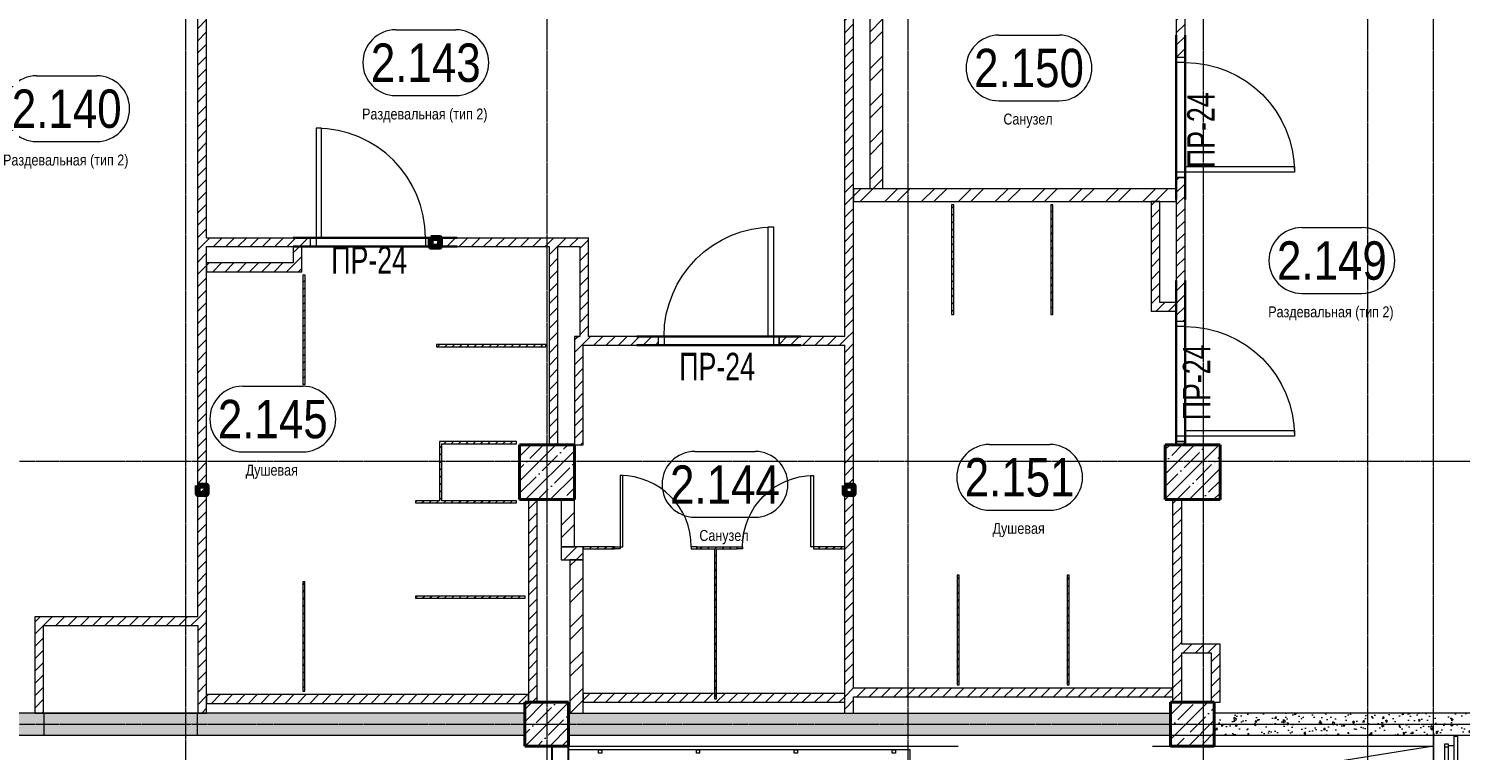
# Model space of a CAD drawing. Header units: millimetres. Extents: x -231292 to 573618, y -153144 to 564035.
# Drawn here: x 92647 to 105729, y 101491 to 108079 of the extents above; entities that cross this region are included whole.
import ezdxf
from ezdxf.enums import TextEntityAlignment as Align

# ---------------------------------------------------------------- set-up
doc = ezdxf.new("R2010")
doc.units = ezdxf.units.MM
for name, pattern in [('CENTER2', [28.575, 19.05, -3.175, 3.175, -3.175]), ('HIDDEN', [9.525, 6.35, -3.175]), ('HIDDEN2', [4.7625, 3.175, -1.5875])]:
    doc.linetypes.add(name, pattern=pattern)
doc.layers.get('0').update_dxf_attribs({"color": 250})
doc.layers.get('Defpoints').update_dxf_attribs({"color": 250})
for name, color, linetype, lineweight in [('АР_Area', 250, 'Continuous', 5), ('АР_Двери', 250, 'Continuous', 9), ('АР_Колонны', 250, 'Continuous', 35), ('АР_Мебель', 250, 'Continuous', 5), ('АР_Отверстия', 250, 'Continuous', 9), ('АР_Стены ГКЛ', 250, 'Continuous', 15), ('АР_Стены ЖБ', 250, 'Continuous', 35), ('АР_Стены кирпич', 250, 'Continuous', 20), ('АР_Стены ПЕНОблок', 250, 'Continuous', 20), ('АР_Штриховка', 250, 'Continuous', 0), ('Двери кабины', 250, 'Continuous', 0), ('КМ_Фахверки', 250, 'Continuous', 80), ('ОВ_Отверстия', 250, 'Continuous', 5), ('РД_Ограждения', 250, 'Continuous', 5), ('РД_Оси_100', 250, 'Continuous', 0)]:
    doc.layers.add(name, color=color, linetype=linetype, lineweight=lineweight)
doc.layers.add('РД_Витраж_перегородка', color=250, linetype='Continuous')
doc.layers.add('РД_Перемычка инж проемов', color=250, linetype='Continuous')
doc.layers.add('РД_Проем', color=250, linetype='Continuous', lineweight=0, plot=False)
doc.layers.add('РД_проем_инж перемыч_подсчет', color=250, linetype='Continuous', lineweight=30, plot=False)
doc.styles.add('Arial0', font='arial.ttf')
doc.styles.add('style1', font='ARIALN.TTF')
doc.styles.add('ккк', font='isocpeur.ttf', dxfattribs={"width": 0.85, "oblique": 15})
pattern_1 = [(45, (8883.4, 13229.69), (-56.1266, 56.1266), [])]
pattern_2 = [(45, (8883.4, 13229.69), (-112.2532, 112.2532), []), (45, (8995.66, 13229.69), (-112.2532, 112.2532), [198.4375, -39.6875, 0, -39.6875])]
pattern_3 = [(45, (8883.4, 13229.69), (-56.1266, 56.1266), [])]
pattern_4 = [(45, (8883.4, 13229.69), (-56.1266, 56.1266), [])]
pattern_5 = [(45, (8883.4, 13229.69), (-168.3798, 168.3798), []), (45, (8995.66, 13229.69), (-168.3798, 168.3798), [])]
pattern_6 = [(95, (8883.4, 13229.69), (140.09465, 117.55338), [19.05, -209.55]), (40, (8883.4, 13229.69), (-160.01845, 110.17673), [15.24, -167.64058]), (145.45144, (8895.08, 13239.48), (-19.9238, 227.7301), [16.19, -178.09024]), (91.1842, (8847.48, 13265.6), (221.41024, 161.9534), [28.575, -314.325]), (141.63556, (8865.93, 13279.1), (-7.0866, 342.82676), [24.285, -267.1356]), (36.18415, (8847.48, 13265.6), (-7.0866, 342.82676), [22.85997, -251.45973]), (66, (8874.42, 13274.59), (179.51998, 34.89515), [19.05, -209.55]), (11, (8874.42, 13274.59), (-86.53993, 173.9412), [15.24, -167.64]), (116.45145, (8889.38, 13277.5), (92.98005, 208.83634), [16.19, -178.08994]), (82.5, (8883.4, 13229.686), (-57.60547, 61.973414), [0, -165.608, 0, -170.18, 0, -168.275]), (52.5, (8883.4, 13229.69), (-23.58973, 118.087), [0, -97.028, 0, -161.798, 0, -64.135]), (12.5, (8843.35, 13189.634), (99.927863, 91.826196), [0, -63.5, 0, -198.12, 0, -262.89]), (2.5, (8825.39, 13171.67), (86.7639, 122.72239), [0, -82.55, 0, -131.572, 0, -186.69])]
pattern_7 = [(45, (8883.403, 13229.686), (-33.67596, 33.67596), [])]

# ---------------------------------------------------------------- blocks, each defined once
blk = doc.blocks.new('СОШ_2200_АР_ОСИ_М100_28.05.24')
at = {"layer": 'РД_Оси_100', "linetype": 'CENTER2'}
for p, q in [((85200, -6155), (85200, 139938.679)), ((88500, -6155), (88500, 139938.679)), ((91800, -6155), (91800, 139938.679)), ((94500, -6155), (94500, 139938.679)), ((96000, -6155), (96000, 139938.679)), ((-5954.958, 90900), (119910, 90900)), ((-5954.958, 88500), (119910, 88500))]:
    blk.add_line(p, q, dxfattribs=at)
blk.add_lwpolyline([(96600, -6155), (96600, 139938.679)], dxfattribs=at)
blk = doc.blocks.new('otv пунктир')
at = {"linetype": 'HIDDEN', "ltscale": 0.07}
blk.add_lwpolyline([(0, 0), (0, 1), (1, 1), (1, 0)], close=True, dxfattribs=at)
blk.add_lwpolyline([(0, 1), (0.1346, 0.1366), (1, 0)], dxfattribs=at)
blk = doc.blocks.new('Ф_блок 80')
at = {"layer": 'КМ_Фахверки'}
blk.add_lwpolyline([(0, 0), (80, 0), (80, -80), (0, -80)], close=True, dxfattribs=at)
at = {"layer": 'КМ_Фахверки', "lineweight": 5}
blk.add_lwpolyline([(6, -6), (74, -6), (74, -74), (6, -74)], close=True, dxfattribs=at)
blk = doc.blocks.new('ограждения 1 этаж открыт лестница')
at = {"layer": 'РД_Ограждения'}
blk.add_lwpolyline([(96790, 88390), (96820, 88390), (96820, 87780, -0.410689), (96790, 87750), (96790, 87750), (96790, 87750), (96790, 87750), (92100, 87750), (92100, 87780), (96780, 87780, 0.4126), (96790, 87790), (96790, 88390)], format="xyb", dxfattribs=at)
for points in [[(95400, 87865), (96705, 87865), (96705, 88320), (96735, 88320), (96735, 87835), (95400, 87835)], [(91820, 87865), (91820, 88265), (88697, 88265)], [(96735, 88305), (96790, 88305)]]:
    blk.add_lwpolyline(points, dxfattribs=at)
for points in [[(96705, 88320), (96735, 88320), (96735, 88290), (96705, 88290)], [(88970, 88265), (89000, 88265), (89000, 88235), (88970, 88235)], [(89865, 88265), (89895, 88265), (89895, 88235), (89865, 88235)], [(90760, 88265), (90790, 88265), (90790, 88235), (90760, 88235)], [(91655, 88265), (91685, 88265), (91685, 88235), (91655, 88235)]]:
    blk.add_lwpolyline(points, close=True, dxfattribs=at)
blk = doc.blocks.new('MOK-МаркаПом_овал_ареал')
for p, q in [((-2.75, 3), (2.75, 3)), ((-2.75, -3), (2.75, -3))]:
    blk.add_line(p, q)
for centre, radius, start, end in [((-2.75, 0), 3, 90, 270), ((2.75, 0), 3, 270, 90), ((-3.75, 0), 3.5, 0, 0.001)]:
    blk.add_arc(centre, radius, start, end)
at = {"color": 0, "style": 'style1'}
blk.add_attdef('АР-ПОМЕЩЕНИЕ:НОМЕР', text='', height=3.5, dxfattribs=at).set_placement((0, 0), align=Align.MIDDLE)
at = {"layer": 'Defpoints', "color": 2, "style": 'style1'}
blk.add_attdef('АР-ПОМЕЩЕНИЕ:НАИМЕНОВАНИЕ', text='', height=1, dxfattribs=at).set_placement((-0.09, -4.81), align=Align.MIDDLE)
blk = doc.blocks.new('MOK-МаркаПеремычки')
at = {"color": 0, "style": 'ккк', "oblique": 15, "width": 0.85}
blk.add_attdef('АР-ПРОЕМ:ПЕРЕМЫЧКА', text='', height=2.5, dxfattribs=at).set_placement((0, 0), align=Align.MIDDLE)

msp = doc.modelspace()

# ---------------------------------------------------------------- hatches: boundary and pattern name
at = {"layer": 'АР_Штриховка', "linetype": 'Continuous', "lineweight": 0, "ltscale": 0.5}
h = msp.add_hatch(dxfattribs=at)
h.set_pattern_fill('ANSI31', color=256, scale=25, angle=-360, style=0)
h.set_pattern_definition(pattern_1)
h.paths.add_polyline_path([(94273.403, 113629.686), (94193.403, 113629.686), (94193.403, 106169.921), (94253.403, 106143.255), (94273.403, 106169.921)], flags=0)
h.paths.add_polyline_path([(94273.403, 106089.921), (94253.403, 106143.255), (94193.403, 106169.921), (94193.403, 102709.686), (94213.403, 102656.353), (94273.403, 102629.686)], flags=0)
h.paths.add_polyline_path([(94273.403, 102629.686), (94213.403, 102656.353), (94193.403, 102629.686), (94193.403, 101829.686), (94273.403, 101829.686)], flags=0)
at = {"layer": 'АР_Штриховка', "linetype": 'Continuous', "lineweight": 0}
h = msp.add_hatch(dxfattribs=at)
h.set_pattern_fill('ANSI32', color=256, scale=25, angle=-360, style=0)
h.set_pattern_definition([(45, (8883.4, 13229.69), (-168.3798, 168.3798), []), (45, (8995.66, 13229.69), (-168.3798, 168.3798), [])])
h.paths.add_polyline_path([(100453.535, 109879.686), (100373.535, 109909.686), (100333.535, 109879.686), (100333.535, 109689.644), (100333.536, 109689.644), (100333.535, 109609.644), (100453.535, 109609.644)], flags=0)
h.paths.add_polyline_path([(100453.535, 109609.644), (100333.535, 109609.644), (100333.535, 106619.62), (100453.535, 106619.62)], flags=0)
at = {"layer": 'АР_Штриховка', "linetype": 'Continuous', "lineweight": 0, "ltscale": 0.5}
h = msp.add_hatch(dxfattribs=at)
h.set_pattern_fill('ANSI31', color=256, scale=25, style=0)
h.set_pattern_definition(pattern_3)
h.paths.add_polyline_path([(103133.407, 104279.676), (103213.407, 104279.676), (103213.407, 104309.686), (103133.407, 104309.686)], flags=0)
h.paths.add_polyline_path([(103133.407, 105409.686), (103213.407, 105409.686), (103213.407, 105499.751), (103153.407, 105526.418), (103133.407, 105499.751)], flags=0)
h.paths.add_polyline_path([(103133.407, 105579.751), (103153.407, 105526.418), (103213.407, 105499.751), (103213.407, 106719.63), (103133.407, 106719.63)], flags=0)
h.paths.add_polyline_path([(103133.407, 107819.63), (103213.407, 107819.63), (103213.407, 109689.332), (103133.407, 109609.333)], flags=0)
h = msp.add_hatch(dxfattribs=at)
h.set_pattern_fill('ANSI31', color=256, scale=25, style=0)
h.set_pattern_definition([(45, (8883.4, 13229.69), (-56.1266, 56.1266), [])])
h.paths.add_polyline_path([(100183.407, 101979.686), (100163.407, 102006.353), (100103.407, 101979.686), (100103.407, 101829.686), (100183.407, 101829.686)], flags=0)
h.paths.add_polyline_path([(100103.407, 101979.686), (100163.407, 102006.353), (100183.407, 102059.686), (100183.407, 105269.712), (100123.407, 105243.043), (100103.407, 105189.709)], flags=0)
h.paths.add_polyline_path([(100103.407, 105269.709), (100123.407, 105243.043), (100183.407, 105269.712), (100183.407, 106499.62), (100103.407, 106499.62)], flags=0)
h.paths.add_polyline_path([(100103.407, 106499.62), (100183.407, 106499.62), (100183.407, 109609.646), (100156.74, 109629.646), (100103.407, 109609.647)], flags=0)
at = {"layer": 'АР_Штриховка', "linetype": 'Continuous', "lineweight": 0}
h = msp.add_hatch(dxfattribs=at)
h.set_pattern_fill('ANSI32', color=256, scale=25, style=0)
h.set_pattern_definition([(45, (8883.4, 13229.69), (-168.3798, 168.3798), []), (45, (8995.66, 13229.69), (-168.3798, 168.3798), [])])
h.paths.add_polyline_path([(102983.406, 106619.62), (100183.407, 106619.62), (100183.407, 106499.62), (102983.406, 106499.62)], flags=0)
h.paths.add_polyline_path([(102983.406, 106619.62), (102983.406, 106499.62), (103133.407, 106499.62), (103133.407, 106619.62)], flags=0)
at = {"layer": 'АР_Штриховка', "linetype": 'Continuous', "lineweight": 0, "ltscale": 0.5}
h = msp.add_hatch(dxfattribs=at)
h.set_pattern_fill('ANSI31', color=256, scale=25, style=0)
h.set_pattern_definition(pattern_3)
h.paths.add_polyline_path([(102903.406, 105499.751), (102983.406, 105579.751), (102983.406, 106499.62), (102903.406, 106499.62)], flags=0)
at = {"layer": 'АР_Штриховка', "linetype": 'Continuous', "lineweight": 0}
h = msp.add_hatch(dxfattribs=at)
h.set_pattern_fill('ANSI31', color=256, scale=15, angle=-360, style=0)
h.set_pattern_definition([(45, (8883.403, 13229.686), (-33.67596, 33.67596), [])])
h.paths.add_polyline_path([(101100.822, 106469.502), (101080.822, 106469.501), (101080.881, 105469.496), (101100.881, 105469.498)], flags=0)
h = msp.add_hatch(dxfattribs=at)
h.set_pattern_fill('ANSI31', color=256, scale=15, style=0)
h.set_pattern_definition([(45, (8883.403, 13229.686), (-33.67596, 33.67596), [])])
h.paths.add_polyline_path([(101985.898, 105469.498), (102005.898, 105469.496), (102005.956, 106469.501), (101985.956, 106469.502)], flags=0)
at = {"layer": 'АР_Штриховка', "linetype": 'Continuous', "lineweight": 0, "ltscale": 0.5}
h = msp.add_hatch(dxfattribs=at)
h.set_pattern_fill('ANSI31', color=256, scale=25, angle=-360, style=0)
h.set_pattern_definition([(45, (8883.4, 13229.69), (-56.1266, 56.1266), [])])
h.paths.add_polyline_path([(95063.403, 106089.921), (95090.069, 106109.921), (95063.403, 106169.921), (94273.403, 106169.921), (94253.403, 106143.255), (94273.403, 106089.921)], flags=0)
h.paths.add_polyline_path([(97403.294, 106089.921), (97429.96, 106109.921), (97403.294, 106169.921), (96323.403, 106169.921), (96323.403, 106089.921)], flags=0)
h.paths.add_polyline_path([(95223.403, 106089.921), (95223.403, 106169.921), (95063.403, 106169.921), (95090.069, 106109.921), (95143.403, 106089.921)], flags=0)
h.paths.add_polyline_path([(97683.294, 106089.921), (97763.294, 106169.921), (97403.294, 106169.921), (97429.96, 106109.921), (97483.294, 106089.921)], flags=0)
h = msp.add_hatch(dxfattribs=at)
h.set_pattern_fill('ANSI31', color=256, scale=25, angle=-360, style=0)
h.set_pattern_definition([(45, (8883.4, 13229.69), (-56.1266, 56.1266), [])])
h.paths.add_polyline_path([(95143.403, 106089.921), (95090.069, 106109.921), (95063.403, 106089.921), (95063.403, 105939.921), (95143.403, 105859.921)], flags=0)
h = msp.add_hatch(dxfattribs=at)
h.set_pattern_fill('ANSI31', color=256, scale=25, angle=-360, style=0)
h.set_pattern_definition([(45, (8883.4, 13229.69), (-56.1266, 56.1266), [])])
h.paths.add_polyline_path([(97483.294, 106089.921), (97429.96, 106109.921), (97403.294, 106089.921), (97403.294, 104279.672), (97483.294, 104279.672)], flags=0)
h = msp.add_hatch(dxfattribs=at)
h.set_pattern_fill('ANSI31', color=256, scale=25, angle=-360, style=0)
h.set_pattern_definition(pattern_4)
h.paths.add_polyline_path([(97763.294, 106169.921), (97683.294, 106089.921), (97683.294, 105269.643), (97709.961, 105249.644), (97763.294, 105269.645)], flags=0)
h = msp.add_hatch(dxfattribs=at)
h.set_pattern_fill('ANSI31', color=256, scale=25, angle=-360, style=0)
h.set_pattern_definition(pattern_3)
h.paths.add_polyline_path([(95143.403, 105859.921), (95063.403, 105939.921), (94273.403, 105939.921), (94273.403, 105859.921)], flags=0)
at = {"layer": 'АР_Штриховка', "linetype": 'Continuous', "lineweight": 0}
h = msp.add_hatch(dxfattribs=at)
h.set_pattern_fill('ANSI31', color=256, scale=15, style=0)
h.set_pattern_definition([(45, (8883.403, 13229.686), (-33.67596, 33.67596), [])])
h.paths.add_polyline_path([(95153.403, 104829.921), (95173.403, 104829.921), (95173.403, 105829.967), (95153.403, 105829.967)], flags=0)
at = {"layer": 'АР_Штриховка', "linetype": 'Continuous', "lineweight": 0, "ltscale": 0.5}
h = msp.add_hatch(dxfattribs=at)
h.set_pattern_fill('ANSI31', color=256, scale=25, angle=-360, style=0)
h.set_pattern_definition([(45, (8883.4, 13229.69), (-56.1266, 56.1266), [])])
h.paths.add_polyline_path([(102983.406, 105579.751), (102903.406, 105499.751), (103133.407, 105499.751), (103153.407, 105526.418), (103133.407, 105579.751)], flags=0)
at = {"layer": 'АР_Штриховка', "linetype": 'Continuous', "lineweight": 0}
h = msp.add_hatch(dxfattribs=at)
h.set_pattern_fill('ANSI31', color=256, scale=15, angle=-360, style=0)
h.set_pattern_definition([(45, (8883.403, 13229.686), (-33.67596, 33.67596), [])])
h.paths.add_polyline_path([(96373.403, 105194.921), (96373.403, 105174.921), (97373.404, 105174.921), (97373.404, 105194.921)], flags=0)
at = {"layer": 'АР_Штриховка', "linetype": 'Continuous', "lineweight": 0, "ltscale": 0.5}
h = msp.add_hatch(dxfattribs=at)
h.set_pattern_fill('ANSI31', color=256, scale=25, angle=-360, style=0)
h.set_pattern_definition([(45, (8883.4, 13229.69), (-56.1266, 56.1266), [])])
h.paths.add_polyline_path([(100103.407, 105189.709), (100123.407, 105243.043), (100103.407, 105269.709), (99503.407, 105269.693), (99503.409, 105189.693)], flags=0)
h.paths.add_polyline_path([(98403.409, 105189.663), (98403.407, 105269.663), (97763.294, 105269.645), (97709.961, 105249.644), (97713.294, 105189.644)], flags=0)
h.paths.add_polyline_path([(97713.294, 105189.644), (97709.961, 105249.644), (97683.294, 105269.643), (97633.294, 105269.641), (97713.293, 105189.644)], flags=0)
h = msp.add_hatch(dxfattribs=at)
h.set_pattern_fill('ANSI31', color=256, scale=25, angle=-360, style=0)
h.set_pattern_definition([(45, (8883.4, 13229.69), (-56.1266, 56.1266), [])])
h.paths.add_polyline_path([(97713.294, 105189.644), (97633.294, 105269.641), (97633.294, 104279.672), (97713.294, 104279.672)], flags=0)
at = {"layer": 'АР_Штриховка', "linetype": 'Continuous', "lineweight": 0}
h = msp.add_hatch(dxfattribs=at)
h.set_pattern_fill('ANSI31', color=256, scale=15, style=0)
h.set_pattern_definition([(45, (8883.403, 13229.686), (-33.67596, 33.67596), [])])
h.paths.add_polyline_path([(96401.197, 104309.905), (96421.199, 104289.907), (97103.402, 104289.964), (97103.401, 104309.964)], flags=0)
h = msp.add_hatch(dxfattribs=at)
h.set_pattern_fill('ANSI31', color=256, scale=15, style=0)
h.set_pattern_definition(pattern_7)
h.paths.add_polyline_path([(96401.259, 103769.686), (96414.593, 103764.686), (96421.259, 103769.686), (96421.199, 104289.907), (96401.197, 104309.905)], flags=0)
at = {"layer": 'АР_Штриховка', "linetype": 'Continuous', "lineweight": 5}
h = msp.add_hatch(dxfattribs=at)
h.set_pattern_fill('ANSI35', color=256, scale=25, style=0)
h.set_pattern_definition(pattern_2)
h.paths.add_polyline_path([(97133.403, 103779.686), (97633.403, 103779.686), (97633.403, 104279.686), (97133.403, 104279.686)], flags=0)
h = msp.add_hatch(dxfattribs=at)
h.set_pattern_fill('ANSI35', color=256, scale=25, style=0)
h.set_pattern_definition(pattern_2)
h.paths.add_polyline_path([(103033.403, 103779.686), (103533.403, 103779.686), (103533.403, 104279.686), (103033.403, 104279.686)], flags=0)
at = {"layer": 'АР_Штриховка', "linetype": 'Continuous', "lineweight": 0}
h = msp.add_hatch(dxfattribs=at)
h.set_pattern_fill('ANSI31', color=256, scale=15, style=0)
h.set_pattern_definition([(45, (8883.403, 13229.686), (-33.67596, 33.67596), [])])
h.paths.add_polyline_path([(96183.294, 103769.686), (96183.294, 103749.686), (96421.262, 103749.686), (96414.593, 103764.686), (96401.259, 103769.686)], flags=0)
h.paths.add_polyline_path([(96421.259, 103769.686), (96414.593, 103764.686), (96421.262, 103749.686), (97103.405, 103749.686), (97103.405, 103769.686)], flags=0)
at = {"layer": 'АР_Штриховка', "linetype": 'Continuous', "lineweight": 0, "ltscale": 0.5}
h = msp.add_hatch(dxfattribs=at)
h.set_pattern_fill('ANSI31', color=256, scale=25, angle=-360, style=0)
h.set_pattern_definition(pattern_4)
h.paths.add_polyline_path([(97293.294, 103779.684), (97213.294, 103779.684), (97213.294, 101929.684), (97293.294, 101929.684)], flags=0)
at = {"layer": 'АР_Штриховка', "linetype": 'Continuous', "lineweight": 0}
h = msp.add_hatch(dxfattribs=at)
h.set_pattern_fill('ANSI32', color=256, scale=25, angle=-360, style=0)
h.set_pattern_definition(pattern_5)
h.paths.add_polyline_path([(97633.403, 103779.322), (97513.403, 103779.322), (97513.403, 103349.824), (97633.403, 103349.824)], flags=0)
at = {"layer": 'АР_Штриховка', "linetype": 'Continuous', "lineweight": 0, "ltscale": 0.5}
h = msp.add_hatch(dxfattribs=at)
h.set_pattern_fill('ANSI31', color=256, scale=25, style=0)
h.set_pattern_definition([(45, (8883.4, 13229.69), (-56.1266, 56.1266), [])])
h.paths.add_polyline_path([(103103.405, 101932.121), (103183.405, 101932.121), (103183.404, 102379.686), (103163.404, 102433.019), (103103.404, 102459.686)], flags=0)
h.paths.add_polyline_path([(103103.404, 102459.686), (103163.404, 102433.019), (103183.404, 102459.686), (103183.401, 103779.686), (103103.401, 103779.686)], flags=0)
at = {"layer": 'АР_Штриховка', "linetype": 'Continuous', "lineweight": 0}
h = msp.add_hatch(dxfattribs=at)
h.set_pattern_fill('ANSI32', color=256, scale=25, style=0)
h.set_pattern_definition([(45, (8883.4, 13229.69), (-168.3798, 168.3798), []), (45, (8995.66, 13229.69), (-168.3798, 168.3798), [])])
h.paths.add_polyline_path([(97713.294, 103229.686), (97713.294, 103349.686), (97513.403, 103349.686), (97513.403, 103229.686)], flags=0)
h = msp.add_hatch(dxfattribs=at)
h.set_pattern_fill('ANSI32', color=256, scale=25, angle=-360, style=0)
h.set_pattern_definition(pattern_5)
h.paths.add_polyline_path([(97713.294, 103229.686), (97593.294, 103229.686), (97593.294, 101829.548), (97713.294, 101829.548)], flags=0)
h = msp.add_hatch(dxfattribs=at)
h.set_pattern_fill('ANSI31', color=256, scale=15, style=0)
h.set_pattern_definition([(45, (8883.403, 13229.686), (-33.67596, 33.67596), [])])
h.paths.add_polyline_path([(97713.278, 103349.686), (97713.278, 103329.686), (98001.696, 103329.686), (98001.696, 103349.686)], flags=0)
h.paths.add_polyline_path([(98751.696, 103349.686), (98751.696, 103329.686), (98913.238, 103329.686), (98926.571, 103334.686), (98933.238, 103349.686)], flags=0)
h.paths.add_polyline_path([(98933.238, 103349.686), (98926.571, 103334.686), (98933.238, 103329.686), (99119.688, 103329.686), (99119.688, 103349.686)], flags=0)
h.paths.add_polyline_path([(99869.688, 103349.686), (99869.688, 103329.686), (100103.407, 103329.686), (100103.407, 103349.686)], flags=0)
h = msp.add_hatch(dxfattribs=at)
h.set_pattern_fill('ANSI31', color=256, scale=15, style=0)
h.set_pattern_definition([(45, (8883.403, 13229.686), (-33.67596, 33.67596), [])])
h.paths.add_polyline_path([(98913.238, 101959.687), (98933.238, 101959.687), (98933.238, 103329.686), (98926.571, 103334.686), (98913.238, 103329.686)], flags=0)
h = msp.add_hatch(dxfattribs=at)
h.set_pattern_fill('ANSI31', color=256, scale=15, style=0)
h.set_pattern_definition([(45, (8883.403, 13229.686), (-33.67596, 33.67596), [])])
h.paths.add_polyline_path([(95151.359, 102029.67), (95171.359, 102029.671), (95171.301, 103029.671), (95151.301, 103029.67)], flags=0)
h = msp.add_hatch(dxfattribs=at)
h.set_pattern_fill('ANSI31', color=256, scale=15, style=0)
h.set_pattern_definition(pattern_7)
h.paths.add_polyline_path([(101130.959, 102089.921), (101150.959, 102089.922), (101150.901, 103089.927), (101130.901, 103089.926)], flags=0)
h = msp.add_hatch(dxfattribs=at)
h.set_pattern_fill('ANSI31', color=256, scale=15, angle=-360, style=0)
h.set_pattern_definition([(45, (8883.403, 13229.686), (-33.67596, 33.67596), [])])
h.paths.add_polyline_path([(102155.891, 103089.926), (102135.891, 103089.927), (102135.833, 102089.922), (102155.833, 102089.921)], flags=0)
h = msp.add_hatch(dxfattribs=at)
h.set_pattern_fill('ANSI31', color=256, scale=15, angle=-360, style=0)
h.set_pattern_definition([(45, (8883.403, 13229.686), (-33.67596, 33.67596), [])])
h.paths.add_polyline_path([(96183.294, 102899.671), (96183.294, 102879.671), (97183.294, 102879.671), (97183.294, 102899.671)], flags=0)
at = {"layer": 'АР_Штриховка', "linetype": 'Continuous', "lineweight": 0, "ltscale": 0.5}
h = msp.add_hatch(dxfattribs=at)
h.set_pattern_fill('ANSI31', color=256, scale=25, style=0)
h.set_pattern_definition(pattern_3)
h.paths.add_polyline_path([(92703.403, 101829.255), (92783.403, 101829.255), (92783.403, 102629.686), (92703.403, 102709.686)], flags=0)
h = msp.add_hatch(dxfattribs=at)
h.set_pattern_fill('ANSI31', color=256, scale=25, angle=-360, style=0)
h.set_pattern_definition([(45, (8883.4, 13229.69), (-56.1266, 56.1266), [])])
h.paths.add_polyline_path([(92703.403, 102709.686), (92783.403, 102629.686), (94193.403, 102629.686), (94213.403, 102656.353), (94193.403, 102709.686)], flags=0)
h = msp.add_hatch(dxfattribs=at)
h.set_pattern_fill('ANSI31', color=256, scale=25, style=0)
h.set_pattern_definition(pattern_1)
h.paths.add_polyline_path([(103453.403, 102379.686), (103533.403, 102459.686), (103183.404, 102459.686), (103163.404, 102433.019), (103183.404, 102379.686)], flags=0)
h = msp.add_hatch(dxfattribs=at)
h.set_pattern_fill('ANSI31', color=256, scale=25, style=0)
h.set_pattern_definition(pattern_3)
h.paths.add_polyline_path([(103453.403, 101929.682), (103533.403, 101929.682), (103533.403, 102459.686), (103453.403, 102379.686)], flags=0)
h = msp.add_hatch(dxfattribs=at)
h.set_pattern_fill('ANSI31', color=256, scale=25, angle=-360, style=0)
h.set_pattern_definition([(45, (8883.4, 13229.69), (-56.1266, 56.1266), [])])
h.paths.add_polyline_path([(100183.407, 102059.686), (100163.407, 102006.353), (100183.407, 101979.686), (103103.403, 101979.686), (103103.403, 102059.686)], flags=0)
h = msp.add_hatch(dxfattribs=at)
h.set_pattern_fill('ANSI31', color=256, scale=25, angle=-360, style=0)
h.set_pattern_definition([(45, (8883.4, 13229.69), (-56.1266, 56.1266), [])])
h.paths.add_polyline_path([(94273.403, 101999.671), (94273.403, 101919.671), (97213.294, 101919.671), (97213.294, 101999.671)], flags=0)
at = {"layer": 'АР_Штриховка', "linetype": 'Continuous', "lineweight": 5}
h = msp.add_hatch(dxfattribs=at)
h.set_pattern_fill('ANSI35', color=256, scale=25, style=0)
h.set_pattern_definition(pattern_2)
h.paths.add_polyline_path([(97180.903, 101529.686), (97580.903, 101529.686), (97580.903, 101929.686), (97180.903, 101929.686)], flags=0)
at = {"layer": 'АР_Штриховка', "linetype": 'Continuous', "lineweight": 0, "ltscale": 0.5}
h = msp.add_hatch(dxfattribs=at)
h.set_pattern_fill('ANSI31', color=256, scale=25, style=0)
h.set_pattern_definition([(45, (8883.4, 13229.69), (-56.1266, 56.1266), [])])
h.paths.add_polyline_path([(100103.406, 101929.684), (100103.407, 102009.684), (97713.266, 102009.687), (97713.266, 101929.687)], flags=0)
at = {"layer": 'АР_Штриховка', "linetype": 'Continuous', "lineweight": 5}
h = msp.add_hatch(dxfattribs=at)
h.set_pattern_fill('ANSI35', color=256, scale=25, style=0)
h.set_pattern_definition(pattern_2)
h.paths.add_polyline_path([(103080.903, 101529.686), (103480.903, 101529.686), (103480.903, 101929.686), (103080.903, 101929.686)], flags=0)
at = {"layer": 'АР_Штриховка', "linetype": 'Continuous', "lineweight": 0}
h = msp.add_hatch(dxfattribs=at)
h.set_pattern_fill('AR-CONC', color=256, angle=45, style=0)
h.set_pattern_definition(pattern_6)
h.paths.add_polyline_path([(91583.403, 101829.686), (91583.403, 101629.686), (97180.903, 101629.686), (97180.903, 101829.686)], flags=0)
h = msp.add_hatch(dxfattribs=at)
h.set_pattern_fill('AR-CONC', color=256, angle=45, style=0)
h.set_pattern_definition([(95, (8883.4, 13229.69), (140.09465, 117.55338), [19.05, -209.55]), (40, (8883.4, 13229.69), (-160.01845, 110.17673), [15.24, -167.64058]), (145.45144, (8895.08, 13239.48), (-19.9238, 227.7301), [16.19, -178.09024]), (91.1842, (8847.48, 13265.6), (221.41024, 161.9534), [28.575, -314.325]), (141.63556, (8865.93, 13279.1), (-7.0866, 342.82676), [24.285, -267.1356]), (36.18415, (8847.48, 13265.6), (-7.0866, 342.82676), [22.85997, -251.45973]), (66, (8874.42, 13274.59), (179.51998, 34.89515), [19.05, -209.55]), (11, (8874.42, 13274.59), (-86.53993, 173.9412), [15.24, -167.64]), (116.45144, (8889.38, 13277.5), (92.98005, 208.83634), [16.19, -178.08994]), (82.5, (8883.4, 13229.686), (-57.60547, 61.973414), [0, -165.608, 0, -170.18, 0, -168.275]), (52.5, (8883.4, 13229.69), (-23.58973, 118.087), [0, -97.028, 0, -161.798, 0, -64.135]), (12.5, (8843.35, 13189.634), (99.927863, 91.826196), [0, -63.5, 0, -198.12, 0, -262.89]), (2.5, (8825.39, 13171.67), (86.7639, 122.72239), [0, -82.55, 0, -131.572, 0, -186.69])])
h.paths.add_polyline_path([(97580.737, 101829.686), (97580.737, 101629.686), (100183.407, 101629.686), (100183.407, 101829.686)], flags=0)
h.paths.add_polyline_path([(100183.407, 101829.686), (100183.407, 101629.686), (103080.903, 101629.686), (103080.903, 101829.686)], flags=0)
h = msp.add_hatch(dxfattribs=at)
h.set_pattern_fill('AR-CONC', color=256, angle=45, style=0)
h.set_pattern_definition(pattern_6)
h.paths.add_polyline_path([(103483.402, 101829.686), (103483.402, 101629.686), (107483.403, 101629.686), (107483.403, 101829.686)], flags=0)
at = {"layer": 'ОВ_Отверстия', "linetype": 'Continuous', "lineweight": 5}
for points in [[(94185.384, 101829.686), (92785.384, 101829.686), (93485.384, 101729.686)], [(92785.384, 101829.686), (92785.384, 101629.686), (93485.384, 101729.686)]]:
    msp.add_hatch(color=256, dxfattribs=at).paths.add_polyline_path(points, flags=0)

# ---------------------------------------------------------------- linework, layer by layer
at = {"layer": 'АР_Двери', "linetype": 'Continuous', "lineweight": 9}
for points in [[(103133.407, 107769.63), (103133.407, 107819.63), (103213.407, 107819.63), (103213.407, 107769.63)], [(95273.403, 106169.921), (95323.403, 106169.921), (95323.403, 107169.921), (95273.403, 107169.921)], [(103133.407, 106769.63), (103133.407, 106719.63), (103213.407, 106719.63), (103213.407, 106769.63)], [(103213.407, 106769.63), (103213.407, 106819.63), (104213.407, 106819.63), (104213.407, 106769.63)], [(99453.407, 105269.691), (99403.407, 105269.69), (99403.379, 106269.69), (99453.379, 106269.691)], [(95273.403, 106089.921), (95223.403, 106089.921), (95223.403, 106169.921), (95273.403, 106169.921)], [(96273.403, 106089.921), (96323.403, 106089.921), (96323.403, 106169.921), (96273.403, 106169.921)], [(103133.407, 105359.686), (103133.407, 105409.686), (103213.407, 105409.686), (103213.407, 105359.686)], [(98453.409, 105189.664), (98403.409, 105189.663), (98403.407, 105269.663), (98453.407, 105269.664)], [(99453.409, 105189.691), (99503.409, 105189.693), (99503.407, 105269.693), (99453.407, 105269.691)], [(103213.407, 104359.686), (103213.407, 104409.686), (104213.407, 104409.686), (104213.407, 104359.686)], [(103133.407, 104359.686), (103133.407, 104309.686), (103213.407, 104309.686), (103213.407, 104359.686)]]:
    msp.add_lwpolyline(points, close=True, dxfattribs=at)
at = {"layer": 'АР_Двери', "linetype": 'Continuous', "lineweight": 9, "extrusion": (0, 0, -1)}
for centre, start, end in [((-103213.407, 106769.63), 90, 180), ((-99453.407, 105269.691), 359.9984248, 89.9984248), ((-103213.407, 104359.686), 90, 180)]:
    msp.add_arc(centre, 1000, start, end, dxfattribs=at)
at = {"layer": 'АР_Двери', "linetype": 'Continuous', "lineweight": 9}
msp.add_arc((95273.403, 106169.921), 1000, 0, 90, dxfattribs=at)
at = {"layer": 'АР_Колонны', "linetype": 'HIDDEN2', "lineweight": 25}
for p, q in [((97133.403, 104279.686), (97633.403, 104279.686)), ((97133.403, 103779.686), (97133.403, 104279.686)), ((97633.403, 104279.686), (97633.403, 103779.686)), ((103033.403, 104279.686), (103533.403, 104279.686)), ((103033.403, 103779.686), (103033.403, 104279.686)), ((103533.403, 104279.686), (103533.403, 103779.686)), ((97633.403, 103779.686), (97133.403, 103779.686)), ((103533.403, 103779.686), (103033.403, 103779.686)), ((97180.903, 101929.686), (97580.903, 101929.686)), ((97180.903, 101529.686), (97180.903, 101929.686)), ((97580.903, 101929.686), (97580.903, 101529.686)), ((103080.903, 101929.686), (103480.903, 101929.686)), ((103080.903, 101529.686), (103080.903, 101929.686)), ((103480.903, 101929.686), (103480.903, 101529.686)), ((97580.903, 101529.686), (97180.903, 101529.686)), ((103480.903, 101529.686), (103080.903, 101529.686))]:
    msp.add_line(p, q, dxfattribs=at)
at = {"layer": 'АР_Колонны', "linetype": 'Continuous', "lineweight": 35}
for p, q in [((97633.403, 104279.686), (97133.403, 104279.686)), ((97133.403, 103779.686), (97133.403, 104279.686)), ((97633.403, 104279.686), (97133.403, 104279.686)), ((97633.403, 103779.686), (97633.403, 104279.686)), ((103533.403, 104279.686), (103033.403, 104279.686)), ((103033.403, 103779.686), (103033.403, 104279.686)), ((103533.403, 104279.686), (103033.403, 104279.686)), ((103533.403, 103779.686), (103533.403, 104279.686)), ((97133.403, 103779.686), (97633.403, 103779.686)), ((103033.403, 103779.686), (103533.403, 103779.686)), ((97180.903, 101929.686), (97580.903, 101929.686)), ((97180.903, 101529.686), (97180.903, 101929.686)), ((97580.903, 101529.686), (97580.903, 101929.686)), ((103080.903, 101929.686), (103480.903, 101929.686)), ((103080.903, 101529.686), (103080.903, 101929.686)), ((103480.903, 101529.686), (103480.903, 101929.686)), ((97180.903, 101529.686), (97580.903, 101529.686)), ((103080.903, 101529.686), (103480.903, 101529.686))]:
    msp.add_line(p, q, dxfattribs=at)
at = {"layer": 'АР_Мебель'}
msp.add_lwpolyline([(97580.903, 101629.686), (105483.403, 101629.686), (105483.403, 93429.686), (97580.903, 93429.686)], close=True, dxfattribs=at)
at = {"layer": 'АР_Стены ГКЛ', "linetype": 'Continuous', "lineweight": 15}
for p, q in [((101100.822, 106469.502), (101080.822, 106469.501)), ((101080.822, 106469.501), (101080.881, 105469.496)), ((101100.881, 105469.498), (101100.822, 106469.502)), ((101985.956, 106469.502), (101985.898, 105469.498)), ((102005.956, 106469.501), (101985.956, 106469.502)), ((102005.898, 105469.496), (102005.956, 106469.501)), ((95173.403, 105829.967), (95153.403, 105829.967)), ((95153.403, 105829.967), (95153.403, 104829.921)), ((95173.403, 104829.921), (95173.403, 105829.967)), ((101080.881, 105469.496), (101100.881, 105469.498)), ((101985.898, 105469.498), (102005.898, 105469.496)), ((96373.403, 105194.921), (96373.403, 105174.921)), ((97373.404, 105194.921), (96373.403, 105194.921)), ((97373.404, 105174.921), (97373.404, 105194.921)), ((96373.403, 105174.921), (97373.404, 105174.921)), ((95153.403, 104829.921), (95173.403, 104829.921)), ((97103.401, 104309.964), (96401.197, 104309.905)), ((96401.197, 104309.905), (96401.259, 103769.686)), ((96421.199, 104289.907), (97103.402, 104289.964)), ((96421.259, 103769.686), (96421.199, 104289.907)), ((97103.402, 104289.964), (97103.401, 104309.964)), ((96183.294, 103769.686), (96183.294, 103749.686)), ((96401.259, 103769.686), (96183.294, 103769.686)), ((96183.294, 103749.686), (97103.405, 103749.686)), ((97103.405, 103769.686), (96421.259, 103769.686)), ((97103.405, 103749.686), (97103.405, 103769.686)), ((97713.278, 103349.686), (97713.278, 103329.686)), ((98001.696, 103349.686), (97713.278, 103349.686)), ((97713.278, 103329.686), (98001.696, 103329.686)), ((98001.696, 103329.686), (98001.696, 103349.686)), ((98751.696, 103349.686), (99119.688, 103349.686)), ((98751.696, 103349.686), (98751.696, 103329.686)), ((98751.696, 103329.686), (98913.238, 103329.686)), ((98913.238, 103329.686), (98913.238, 101959.687)), ((98933.238, 103329.686), (99119.688, 103329.686)), ((98933.238, 101959.687), (98933.238, 103329.686)), ((99119.688, 103329.686), (99119.688, 103349.686)), ((99869.688, 103349.686), (99869.688, 103329.686)), ((100103.407, 103349.686), (99869.688, 103349.686)), ((99869.688, 103329.686), (100103.407, 103329.686)), ((100103.407, 103329.686), (100103.407, 103349.686)), ((95171.301, 103029.671), (95151.301, 103029.67)), ((95151.301, 103029.67), (95151.359, 102029.67)), ((95171.359, 102029.671), (95171.301, 103029.671)), ((101150.901, 103089.927), (101130.901, 103089.926)), ((101130.901, 103089.926), (101130.959, 102089.921)), ((101150.959, 102089.922), (101150.901, 103089.927)), ((102135.891, 103089.927), (102135.833, 102089.922)), ((102155.891, 103089.926), (102135.891, 103089.927)), ((102155.833, 102089.921), (102155.891, 103089.926)), ((96183.294, 102899.671), (96183.294, 102879.671)), ((97183.294, 102899.671), (96183.294, 102899.671)), ((96183.294, 102879.671), (97183.294, 102879.671)), ((97183.294, 102879.671), (97183.294, 102899.671)), ((101130.959, 102089.921), (101150.959, 102089.922)), ((102135.833, 102089.922), (102155.833, 102089.921)), ((95151.359, 102029.67), (95171.359, 102029.671)), ((98913.238, 101959.687), (98933.238, 101959.687))]:
    msp.add_line(p, q, dxfattribs=at)
at = {"layer": 'АР_Стены ЖБ', "linetype": 'Continuous', "lineweight": 40}
for p, q in [((97633.403, 104279.686), (97133.403, 104279.686)), ((97133.403, 104279.686), (97133.403, 103779.686)), ((97633.403, 103779.686), (97633.403, 104279.686)), ((103533.403, 104279.686), (103033.403, 104279.686)), ((103033.403, 104279.686), (103033.403, 103779.686)), ((103533.403, 103779.686), (103533.403, 104279.686)), ((97133.403, 103779.686), (97633.403, 103779.686)), ((103033.403, 103779.686), (103533.403, 103779.686)), ((97580.903, 101929.686), (97180.903, 101929.686)), ((97180.903, 101929.686), (97180.903, 101529.686)), ((97580.903, 101529.686), (97580.903, 101929.686)), ((103480.903, 101929.686), (103080.903, 101929.686)), ((103080.903, 101929.686), (103080.903, 101529.686)), ((103480.903, 101529.686), (103480.903, 101929.686)), ((97180.903, 101529.686), (97580.903, 101529.686)), ((103080.903, 101529.686), (103480.903, 101529.686))]:
    msp.add_line(p, q, dxfattribs=at)
at = {"layer": 'АР_Стены кирпич', "linetype": 'Continuous', "lineweight": 20}
for p, q in [((100453.535, 106619.62), (100453.535, 109879.686)), ((100333.535, 109609.644), (100333.535, 106619.62)), ((100183.407, 106619.62), (103133.407, 106619.62)), ((100183.407, 106619.62), (100183.407, 106499.62)), ((100183.407, 106499.62), (103133.407, 106499.62)), ((100333.535, 106619.62), (100453.535, 106619.62)), ((103133.407, 106499.62), (103133.407, 106619.62)), ((97633.403, 103779.322), (97513.403, 103779.322)), ((97513.403, 103779.322), (97513.403, 103349.824)), ((97633.403, 103349.824), (97633.403, 103779.322)), ((97513.403, 103349.824), (97633.403, 103349.824)), ((97713.294, 103349.686), (97513.403, 103349.686)), ((97513.403, 103349.686), (97513.403, 103229.686)), ((97513.403, 103229.686), (97713.294, 103229.686)), ((97713.294, 103229.686), (97593.294, 103229.686)), ((97593.294, 103229.686), (97593.294, 101829.548)), ((97713.294, 103229.686), (97713.294, 103349.686)), ((97713.294, 101829.548), (97713.294, 103229.686)), ((97593.294, 101829.548), (97713.294, 101829.548))]:
    msp.add_line(p, q, dxfattribs=at)
at = {"layer": 'АР_Стены ПЕНОблок', "linetype": 'Continuous', "lineweight": 20}
for p, q in [((94193.403, 102709.686), (94193.403, 113629.686)), ((94273.403, 106169.921), (94273.403, 113629.686)), ((103213.407, 107819.63), (103213.407, 109689.332)), ((100103.407, 105269.709), (100103.407, 109609.647)), ((100183.407, 102059.686), (100183.407, 109609.646)), ((103133.407, 109609.333), (103133.407, 107819.63)), ((103133.407, 107819.63), (103213.407, 107819.63)), ((103213.407, 106719.63), (103133.407, 106719.63)), ((103133.407, 106719.63), (103133.407, 105579.751)), ((103213.407, 105409.686), (103213.407, 106719.63)), ((102983.406, 106499.62), (102903.406, 106499.62)), ((102903.406, 106499.62), (102903.406, 105499.751)), ((102983.406, 105579.751), (102983.406, 106499.62)), ((94273.403, 106169.921), (95223.403, 106169.921)), ((95223.403, 106089.921), (95223.403, 106169.921)), ((95223.403, 106089.921), (95223.403, 106169.921)), ((96323.403, 106169.921), (97763.294, 106169.921)), ((96323.403, 106169.921), (96323.403, 106089.921)), ((97763.294, 105269.645), (97763.294, 106169.921)), ((94273.403, 101829.686), (94273.403, 106089.921)), ((94273.403, 106089.921), (95063.403, 106089.921)), ((95063.403, 106089.921), (95063.403, 105939.921)), ((95143.403, 106089.921), (95223.403, 106089.921)), ((95143.403, 105859.921), (95143.403, 106089.921)), ((96323.403, 106089.921), (97403.294, 106089.921)), ((97403.294, 106089.921), (97403.294, 104279.672)), ((97483.294, 106089.921), (97683.294, 106089.921)), ((97483.294, 104279.672), (97483.294, 106089.921)), ((97683.294, 106089.921), (97683.294, 105269.643)), ((95063.403, 105939.921), (94273.403, 105939.921)), ((94273.403, 105939.921), (94273.403, 105859.921)), ((94273.403, 105859.921), (95143.403, 105859.921)), ((103133.407, 105579.751), (102983.406, 105579.751)), ((102903.406, 105499.751), (103133.407, 105499.751)), ((103133.407, 105499.751), (103133.407, 105409.686)), ((103133.407, 105409.686), (103213.407, 105409.686)), ((97683.294, 105269.643), (97633.294, 105269.641)), ((97633.294, 105269.641), (97633.294, 104279.672)), ((97713.294, 105189.644), (98403.409, 105189.663)), ((97713.294, 104279.672), (97713.294, 105189.644)), ((98403.407, 105269.663), (97763.294, 105269.645)), ((98403.409, 105189.663), (98403.407, 105269.663)), ((100103.407, 105269.709), (99503.407, 105269.693)), ((99503.407, 105269.693), (99503.409, 105189.693)), ((99503.409, 105189.693), (100103.407, 105189.709)), ((100103.407, 101829.686), (100103.407, 105189.709)), ((97403.294, 104279.672), (97483.294, 104279.672)), ((97633.294, 104279.672), (97713.294, 104279.672)), ((103213.407, 104309.686), (103133.407, 104309.686)), ((103133.407, 104309.686), (103133.407, 104279.676)), ((103133.407, 104279.676), (103213.407, 104279.676)), ((103213.407, 104279.676), (103213.407, 104309.686)), ((97293.294, 103779.684), (97213.294, 103779.684)), ((97213.294, 103779.684), (97213.294, 101929.684)), ((97293.294, 101929.684), (97293.294, 103779.684)), ((103183.401, 103779.686), (103103.401, 103779.686)), ((103103.405, 101932.121), (103103.401, 103779.686)), ((103183.404, 102459.686), (103183.401, 103779.686)), ((92703.403, 102709.686), (92703.403, 101829.255)), ((94193.403, 102709.686), (92703.403, 102709.686)), ((92783.403, 101829.255), (92783.403, 102629.686)), ((92783.403, 102629.686), (94193.403, 102629.686)), ((94193.403, 102629.686), (94193.403, 101829.686)), ((103533.403, 102459.686), (103183.404, 102459.686)), ((103533.403, 101929.682), (103533.403, 102459.686)), ((103183.405, 101932.121), (103183.404, 102379.686)), ((103183.404, 102379.686), (103453.403, 102379.686)), ((103453.403, 102379.686), (103453.403, 101929.682)), ((103103.403, 102059.686), (100183.407, 102059.686)), ((103103.403, 101979.686), (103103.403, 102059.686)), ((94273.403, 101999.671), (94273.403, 101919.671)), ((97213.294, 101999.671), (94273.403, 101999.671)), ((94273.403, 101919.671), (97213.294, 101919.671)), ((97213.294, 101919.671), (97213.294, 101999.671)), ((97213.294, 101929.684), (97293.294, 101929.684)), ((100103.407, 102009.684), (97713.266, 102009.687)), ((97713.266, 102009.687), (97713.266, 101929.687)), ((97713.266, 101929.687), (100103.406, 101929.684)), ((100103.406, 101929.684), (100103.407, 102009.684)), ((100183.407, 101829.686), (100183.407, 101979.686)), ((100183.407, 101979.686), (103103.403, 101979.686)), ((103103.405, 101932.121), (103183.405, 101932.121)), ((103453.403, 101929.682), (103533.403, 101929.682)), ((97180.903, 101829.686), (91583.403, 101829.686)), ((92703.403, 101829.255), (92783.403, 101829.255)), ((94193.403, 101829.686), (94273.403, 101829.686)), ((97180.903, 101629.686), (97180.903, 101829.686)), ((97580.737, 101829.686), (103080.903, 101829.686)), ((97580.737, 101829.686), (97580.737, 101629.686)), ((100103.407, 101829.686), (100183.407, 101829.686)), ((103080.903, 101629.686), (103080.903, 101829.686)), ((103483.402, 101829.686), (103483.402, 101629.686)), ((107483.403, 101829.686), (103483.402, 101829.686)), ((91583.403, 101629.686), (97180.903, 101629.686)), ((97580.737, 101629.686), (103080.903, 101629.686)), ((103483.402, 101629.686), (107483.403, 101629.686))]:
    msp.add_line(p, q, dxfattribs=at)
at = {"layer": 'Двери кабины', "linetype": 'Continuous', "lineweight": 0}
for points in [[(98051.696, 103349.686), (98076.696, 103349.686), (98076.696, 103999.686), (98051.696, 103999.686)], [(99819.688, 103349.686), (99794.688, 103349.686), (99794.688, 103999.686), (99819.688, 103999.686)], [(98051.696, 103329.686), (98001.696, 103329.686), (98001.696, 103349.686), (98051.696, 103349.686)], [(98701.696, 103329.686), (98751.696, 103329.686), (98751.696, 103349.686), (98701.696, 103349.686)], [(99169.688, 103329.686), (99119.688, 103329.686), (99119.688, 103349.686), (99169.688, 103349.686)], [(99819.688, 103329.686), (99869.688, 103329.686), (99869.688, 103349.686), (99819.688, 103349.686)]]:
    msp.add_lwpolyline(points, close=True, dxfattribs=at)
msp.add_arc((98051.696, 103349.686), 650, 0, 90, dxfattribs=at)
at = {"layer": 'Двери кабины', "linetype": 'Continuous', "lineweight": 0, "extrusion": (0, 0, -1)}
msp.add_arc((-99819.688, 103349.686), 650, 0, 90, dxfattribs=at)
at = {"layer": 'ОВ_Отверстия', "linetype": 'Continuous', "lineweight": 9}
for p, q in [((92785.384, 101829.686), (94185.384, 101829.686)), ((92785.384, 101829.686), (92785.384, 101629.686)), ((94185.384, 101829.686), (94185.384, 101629.686)), ((92785.384, 101629.686), (94185.384, 101629.686))]:
    msp.add_line(p, q, dxfattribs=at)
at = {"layer": 'РД_Витраж_перегородка', "linetype": 'Continuous', "lineweight": -3}
for p, q in [((97430.903, 95629.689), (97430.903, 101529.689)), ((97580.903, 95629.689), (97580.903, 101529.689))]:
    msp.add_line(p, q, dxfattribs=at)
at = {"layer": 'РД_Проем', "linetype": 'Continuous', "lineweight": 0}
for p, q in [((103133.407, 106719.63), (103133.407, 107819.63)), ((103213.407, 106719.63), (103213.407, 107819.63)), ((95223.403, 106169.921), (96323.403, 106169.921)), ((95223.403, 106089.921), (96323.403, 106089.921)), ((103133.407, 104309.686), (103133.407, 105409.686)), ((103213.407, 104309.686), (103213.407, 105409.686)), ((98403.407, 105269.663), (99503.407, 105269.693)), ((98403.409, 105189.663), (99503.409, 105189.693))]:
    msp.add_line(p, q, dxfattribs=at)
at = {"layer": 'РД_проем_инж перемыч_подсчет', "linetype": 'Continuous', "lineweight": 30}
for p, q in [((103133.407, 108019.63), (103133.407, 106519.63)), ((103213.407, 108019.63), (103213.407, 106519.63)), ((96562.552, 106169.921), (95062.552, 106169.921)), ((96562.552, 106089.921), (95062.552, 106089.921)), ((103133.407, 105779.676), (103133.407, 104279.676)), ((103213.407, 105779.676), (103213.407, 104279.676)), ((99703.407, 105269.698), (98203.407, 105269.657)), ((99703.409, 105189.698), (98203.409, 105189.657))]:
    msp.add_line(p, q, dxfattribs=at)

# ---------------------------------------------------------------- block references
at = {"layer": 'АР_Area', "linetype": 'Continuous', "lineweight": 5, "xscale": 100, "yscale": 100, "zscale": 100}
for p, values in [((96275.662, 107768.448), {'АР-ПОМЕЩЕНИЕ:НОМЕР': '2.143', 'АР-ПОМЕЩЕНИЕ:НАИМЕНОВАНИЕ': 'Раздевальная (тип 2)'}), ((101787.785, 107719.987), {'АР-ПОМЕЩЕНИЕ:НОМЕР': '2.150', 'АР-ПОМЕЩЕНИЕ:НАИМЕНОВАНИЕ': 'Санузел'}), ((92994.713, 107348.327), {'АР-ПОМЕЩЕНИЕ:НОМЕР': '2.140', 'АР-ПОМЕЩЕНИЕ:НАИМЕНОВАНИЕ': 'Раздевальная (тип 2)'}), ((104555.521, 105962.244), {'АР-ПОМЕЩЕНИЕ:НОМЕР': '2.149', 'АР-ПОМЕЩЕНИЕ:НАИМЕНОВАНИЕ': 'Раздевальная (тип 2)'}), ((94877.57, 104515.012), {'АР-ПОМЕЩЕНИЕ:НОМЕР': '2.145', 'АР-ПОМЕЩЕНИЕ:НАИМЕНОВАНИЕ': 'Душевая'}), ((101702.096, 103983.139), {'АР-ПОМЕЩЕНИЕ:НОМЕР': '2.151', 'АР-ПОМЕЩЕНИЕ:НАИМЕНОВАНИЕ': 'Душевая'}), ((99009.509, 103918.95), {'АР-ПОМЕЩЕНИЕ:НОМЕР': '2.144', 'АР-ПОМЕЩЕНИЕ:НАИМЕНОВАНИЕ': 'Санузел'})]:
    msp.add_blockref('MOK-МаркаПом_овал_ареал', p, dxfattribs=at).add_auto_attribs(values)
at = {"layer": 'АР_Отверстия', "xscale": 8100, "yscale": 7900, "rotation": 270}
msp.add_blockref('otv пунктир', (97583.403, 101529.686), dxfattribs=at)
at = {"layer": 'КМ_Фахверки'}
for p in [(96323.403, 106168.453), (94193.403, 103909.686), (100103.407, 103909.686)]:
    msp.add_blockref('Ф_блок 80', p, dxfattribs=at)
at = {"layer": 'РД_Ограждения', "lineweight": 50}
msp.add_blockref('ограждения 1 этаж открыт лестница', (8883.403, 13229.686), dxfattribs=at)
at = {"layer": 'РД_Оси_100'}
msp.add_blockref('СОШ_2200_АР_ОСИ_М100_28.05.24', (8883.403, 13229.686), dxfattribs=at)
at = {"layer": 'РД_Перемычка инж проемов', "linetype": 'Continuous', "lineweight": -3}
ref = msp.add_blockref('MOK-МаркаПеремычки', (103356.513, 107151.929, 200), dxfattribs=dict(at, xscale=100, yscale=100, zscale=100, rotation=89.99999999999997))
ref.add_attrib('АР-ПРОЕМ:ПЕРЕМЫЧКА', 'ПР-24', dxfattribs={"layer": '0', "color": 0, "height": 250, "rotation": 90, "style": 'Arial0', "width": 0.7}).set_placement((103356.513, 107151.929, 200), align=Align.MIDDLE)
ref = msp.add_blockref('MOK-МаркаПеремычки', (95758.002, 105969.716, 200), dxfattribs=dict(at, xscale=100, yscale=100, zscale=100))
ref.add_attrib('АР-ПРОЕМ:ПЕРЕМЫЧКА', 'ПР-24', dxfattribs={"layer": '0', "color": 0, "height": 250, "style": 'Arial0', "width": 0.7}).set_placement((95758.002, 105969.716, 200), align=Align.MIDDLE)
ref = msp.add_blockref('MOK-МаркаПеремычки', (103316.62, 104849.867, 200), dxfattribs=dict(at, xscale=100, yscale=100, zscale=100, rotation=89.99999999999997))
ref.add_attrib('АР-ПРОЕМ:ПЕРЕМЫЧКА', 'ПР-24', dxfattribs={"layer": '0', "color": 0, "height": 250, "rotation": 90, "style": 'Arial0', "width": 0.7}).set_placement((103316.62, 104849.867, 200), align=Align.MIDDLE)
ref = msp.add_blockref('MOK-МаркаПеремычки', (98938.013, 104996.571, 200), dxfattribs=dict(at, xscale=100, yscale=100, zscale=100))
ref.add_attrib('АР-ПРОЕМ:ПЕРЕМЫЧКА', 'ПР-24', dxfattribs={"layer": '0', "color": 0, "height": 250, "style": 'Arial0', "width": 0.7}).set_placement((98938.013, 104996.571, 200), align=Align.MIDDLE)

doc.saveas('drawing.dxf')
